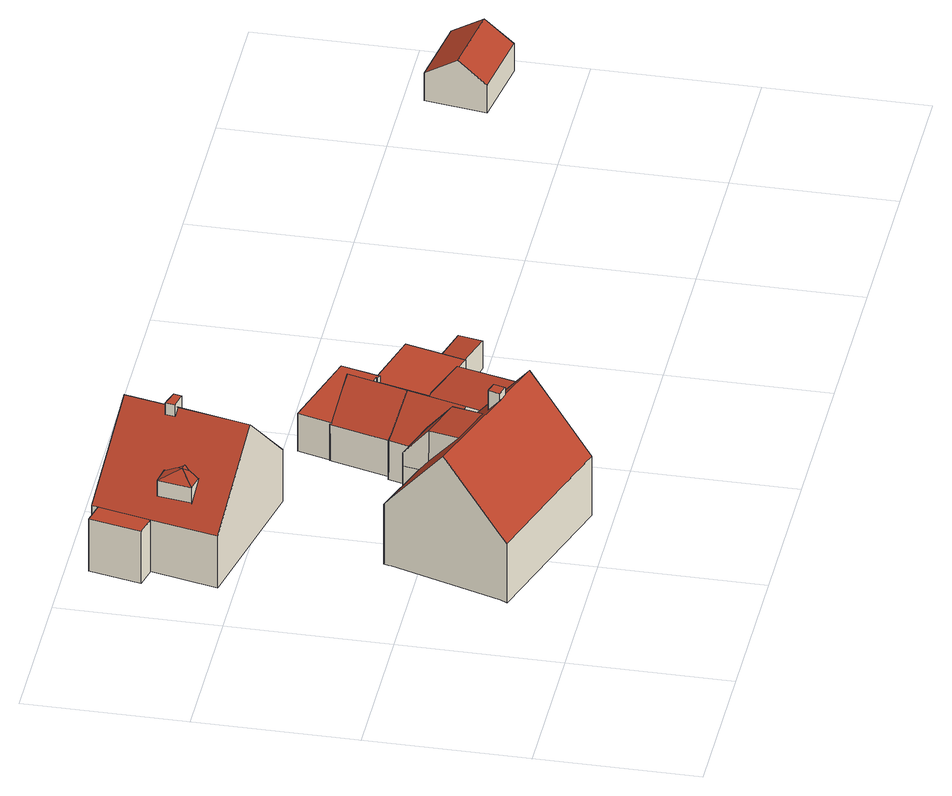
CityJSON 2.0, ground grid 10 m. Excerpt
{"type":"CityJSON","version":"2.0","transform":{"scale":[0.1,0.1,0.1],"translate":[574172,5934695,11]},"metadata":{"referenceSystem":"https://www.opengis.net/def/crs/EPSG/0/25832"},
"CityObjects":{
"building1":{"type":"Building","attributes":{"Grundfläche 2D":"84.628411","Grundhöhe NN":"13.087"},"children":["building1-1"],"geometry":[{"type":"Solid","lod":"3","boundaries":[[[[0,1,2,3]],[[4,5,2,1,6,7]],[[8,9,10,11,12,13,5,4,7,6,14,15,16,17,18]],[[19,20,21,11,10,9,8]],[[0,22,15,14,1]],[[6,1,14]],[[2,5,13,23,3]],[[23,22,0,3]],[[23,13,24,25]],[[22,23,25,26]],[[15,22,26,27]],[[16,15,27,28]],[[29,30,31,20,19,8,18,17,16,28,32]],[[21,20,31,33]],[[12,11,21,33,34]],[[13,12,34,24]],[[25,24,34,33,31,30,29,32,28,27,26]]]],"semantics":{"surfaces":[{"type":"RoofSurface"},{"type":"WallSurface"},{"type":"GroundSurface"}],"values":[[0,0,0,0,1,1,1,1,1,1,1,1,1,1,1,1,2]]}}]},
"building1-1":{"type":"BuildingInstallation","parents":["building1"],"geometry":[{"type":"MultiSurface","lod":"3","boundaries":[[[35,36,37,38,39]],[[40,41,36,35]],[[41,42,37,36]],[[42,43,38,37]],[[40,35,39,38,43,44]]],"semantics":{"surfaces":[{"type":"RoofSurface"},{"type":"WallSurface"}],"values":[0,1,1,1,1]}}]},
"building2":{"type":"Building","attributes":{"Grundfläche 2D":"79.711431","Grundhöhe NN":"13.505"},"children":["building2-1","building2-2"],"geometry":[{"type":"Solid","lod":"3","boundaries":[[[[45,46,47,48,49,50,51,52]],[[45,52,51,50,53,54]],[[55,56,48,47]],[[53,50,49,57,58]],[[54,53,58,59]],[[46,45,54,59,60]],[[46,60,61,47]],[[48,62,57,49]],[[55,47,61,63]],[[56,55,63,64]],[[48,56,64,62]],[[62,64,63,61,60,59,58,57]]]],"semantics":{"surfaces":[{"type":"RoofSurface"},{"type":"WallSurface"},{"type":"GroundSurface"}],"values":[[0,0,0,1,1,1,1,1,1,1,1,2]]}}]},
"building2-1":{"type":"BuildingInstallation","parents":["building2"],"geometry":[{"type":"MultiSurface","lod":"3","boundaries":[[[65,66,67]],[[66,68,69,67]],[[66,65,70,71]],[[71,72,66]],[[72,68,66]],[[65,67,73,74]],[[70,65,74]],[[67,69,73]]],"semantics":{"surfaces":[{"type":"RoofSurface"},{"type":"WallSurface"}],"values":[0,0,0,0,0,1,1,1]}}]},
"building2-2":{"type":"BuildingInstallation","parents":["building2"],"geometry":[{"type":"MultiSurface","lod":"3","boundaries":[[[75,76,77,78,79]],[[76,75,80,81]],[[51,82,77,76,81]],[[78,77,82,83]],[[80,75,79,78,83,52]]],"semantics":{"surfaces":[{"type":"RoofSurface"},{"type":"WallSurface"}],"values":[0,1,1,1,1]}}]},
"building3":{"type":"Building","attributes":{"Grundfläche 2D":"32.995571","Grundhöhe NN":"12.885"},"geometry":[{"type":"Solid","lod":"3","boundaries":[[[[84,85,86,87,88,89,90,91,92]],[[93,94,95,96,84,97]],[[98,96,95,99,100,101,102,103,87,104]],[[103,88,87]],[[88,103,102,89]],[[89,102,105,106,90]],[[91,90,106,107]],[[92,91,107,108]],[[84,92,108,109]],[[110,99,95,94,93,111,112]],[[101,100,113,114]],[[100,99,110,113]],[[101,114,105,102]],[[86,104,87]],[[104,86,85,98]],[[115,97,84,96,98,85,84,109]],[[93,97,115,111]],[[113,110,112,111,115,109,108,107,106,105,114]]]],"semantics":{"surfaces":[{"type":"RoofSurface"},{"type":"WallSurface"},{"type":"GroundSurface"}],"values":[[0,0,0,1,1,1,1,1,1,1,1,1,1,1,1,1,1,2]]}}]},
"building4":{"type":"Building","attributes":{"Grundfläche 2D":"53.623747","Grundhöhe NN":"12.687"},"geometry":[{"type":"Solid","lod":"3","boundaries":[[[[116,117,118,119]],[[120,121,122,123,124,125,126,127,128,129]],[[130,131,132,99,133,134]],[[135,95,94,93,136]],[[99,95,135,133]],[[116,119,137,138]],[[117,116,138,139]],[[118,117,139,140]],[[122,121,141,142]],[[123,122,142,143]],[[124,123,143,144]],[[126,145,146,127]],[[118,140,147,128,127,146,137,119]],[[129,128,147,148]],[[120,129,148,149]],[[121,120,149,141]],[[134,133,150,151]],[[134,151,145,126,130]],[[124,99,132,131,130,126,125]],[[136,93,152,153]],[[133,135,136,153,150]],[[93,94,95,99,124,144,154,152]],[[141,149,148,147,140,139,138,137,146,145,151,150,153,152,154,144,143,142]]]],"semantics":{"surfaces":[{"type":"RoofSurface"},{"type":"WallSurface"},{"type":"GroundSurface"}],"values":[[0,0,0,0,0,1,1,1,1,1,1,1,1,1,1,1,1,1,1,1,1,1,2]]}}]},
"building5":{"type":"Building","attributes":{"Grundfläche 2D":"17.711856","Grundhöhe NN":"11.234"},"geometry":[{"type":"Solid","lod":"3","boundaries":[[[[155,156,157,158]],[[159,155,158,160]],[[160,158,157,161,162]],[[159,160,162,163]],[[156,155,159,163,164]],[[157,156,164,161]],[[162,161,164,163]]]],"semantics":{"surfaces":[{"type":"RoofSurface"},{"type":"WallSurface"},{"type":"GroundSurface"}],"values":[[0,0,1,1,1,1,2]]}}]}
},
"vertices":[
[94,113,71],[90,97,91],[117,88,91],[122,104,71],[108,70,93],[110,69,93],[83,78,93],[99,73,93],[41,79,108],[103,58,108],[110,56,108],[137,47,108],[149,84,62],[119,94,62],[90,97,70],[92,103,62],[53,116,62],[52,113,66],[52,112,67],[29,43,66],[27,39,62],[124,8,62],[94,113,62],[122,104,62],[119,94,21],[122,104,21],[94,113,21],[92,103,21],[53,116,21],[52,112,21],[29,43,21],[27,39,21],[52,113,21],[124,8,21],[149,84,21],
[105,65,113],[103,58,113],[110,56,113],[112,63,113],[106,65,113],[105,65,99],[103,58,107],[110,56,107],[112,63,99],[106,65,99],
[69,271,108],[22,281,61],[21,277,61],[14,245,61],[5,204,61],[52,194,108],[62,238,108],[63,244,108],[99,184,61],[115,261,61],[8,280,61],[1,248,61],[5,204,25],[99,184,25],[115,261,25],[22,281,25],[21,277,25],[14,245,25],[8,280,25],[1,248,25],
[20,222,82],[33,230,86],[24,243,82],[36,234,84],[35,241,82],[30,220,82],[34,226,84],[37,229,86],[24,243,71],[20,222,71],
[59,245,112],[58,239,112],[68,237,112],[69,242,112],[63,244,112],[59,245,104],[58,239,104],[68,237,102],[69,242,102],
[154,166,45],[199,155,44],[198,152,44],[202,151,44],[206,150,44],[206,149,44],[208,148,44],[214,172,44],[160,187,45],[144,131,44],[146,130,46],[166,124,65],[176,161,65],[154,167,44],[199,155,47],[193,117,44],[194,119,44],[198,118,41],[206,149,41],[206,150,41],[198,152,47],[206,149,19],[208,148,19],[214,172,19],[160,187,19],[154,166,19],[193,117,19],[144,131,19],[146,130,19],[194,119,19],[198,118,19],[154,167,19],
[266,99,36],[269,114,36],[243,119,39],[239,105,39],[208,148,40],[206,149,40],[198,118,40],[194,119,40],[193,117,40],[194,116,40],[229,107,40],[239,104,40],[249,141,40],[209,152,40],[229,107,42],[197,116,44],[194,116,44],[183,81,44],[220,71,42],[156,88,65],[134,95,44],[239,105,17],[266,99,17],[269,114,17],[243,119,17],[206,149,17],[198,118,17],[194,119,17],[193,117,17],[229,107,17],[239,104,17],[249,141,17],[209,152,17],[208,148,17],[183,81,17],[220,71,17],[144,131,17],[134,95,17],[146,130,17],
[593,161,34],[596,181,21],[551,188,21],[548,168,34],[590,143,21],[545,150,21],[551,188,2],[545,150,2],[590,143,2],[596,181,2]
]}
